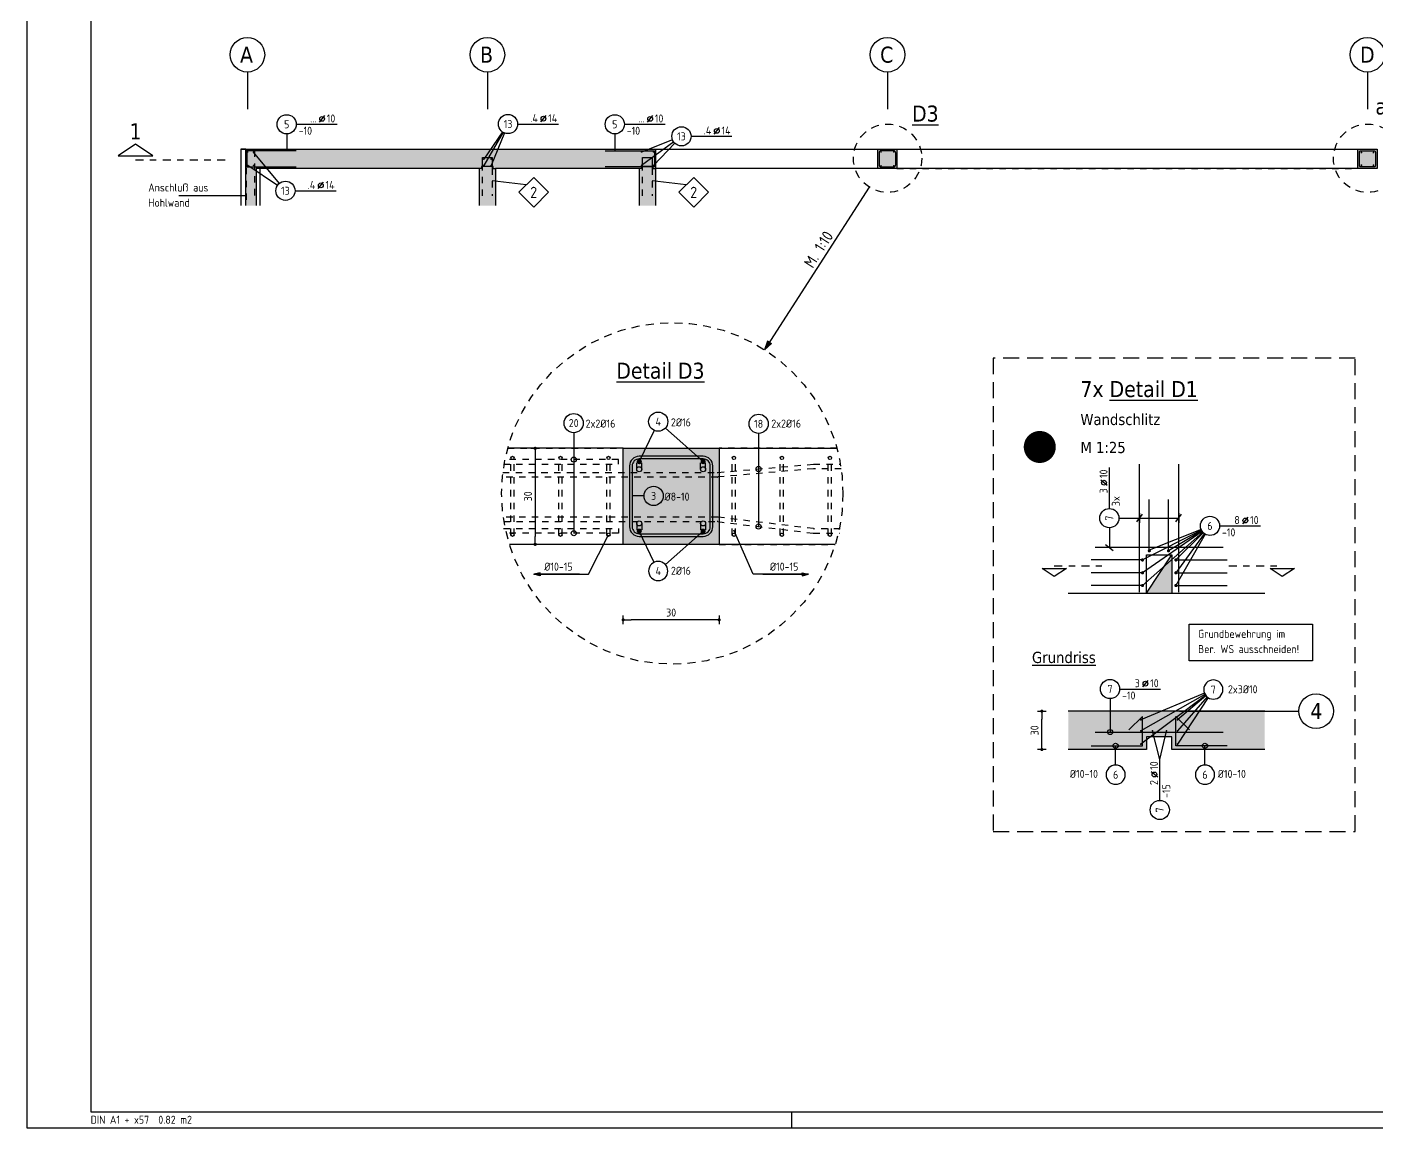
# Model space of a CAD drawing. Extents: x 40 to 135.7, y -30.7 to 24.7.
# Drawn here: x 39.96 to 61.05, y -19.01 to -1.81 of the extents above; entities that cross this region are included whole.
import ezdxf
from ezdxf.enums import TextEntityAlignment as Align

# ---------------------------------------------------------------- set-up
doc = ezdxf.new("R2010")
doc.units = 0
doc.header["$LTSCALE"] = 0.5
for name, pattern in [('AUSGEZOGEN', [1000.01, 1000, 0.01]), ('DASHDOTSMALL', [1.05, 0.5, -0.25, 0.05, -0.25]), ('DOT', [0.175, 0.05, -0.125]), ('HIDDEN2', [0.187, 0.125, -0.062]), ('HIDDEN4', [0.12, 0.02, -0.1]), ('PUNKT', [0.175, 0.05, -0.125]), ('STRICHLINIE', [0.75, 0.5, -0.25]), ('STRICHPUNKT2', [0.55, 0.25, -0.125, 0.05, -0.125]), ('VERDECKT', [0.375, 0.25, -0.125])]:
    doc.linetypes.add(name, pattern=pattern)
for name, color, linetype in [('ACHSEN', 7, 'Continuous'), ('BETON', 7, 'Continuous'), ('Brüstung EG', 7, 'Continuous'), ('DETAIL', 7, 'Continuous'), ('DRUEBER', 7, 'Continuous'), ('EG', 7, 'Continuous'), ('grau_hell', 7, 'Continuous'), ('grau_mittel', 7, 'Continuous'), ('HBT', 7, 'Continuous'), ('HILFE', 7, 'Continuous'), ('MASSE', 7, 'Continuous'), ('OBJEKT', 7, 'Continuous'), ('RAHMEN', 7, 'Continuous'), ('RND', 7, 'Continuous'), ('SCHNITTE', 7, 'Continuous'), ('SFP_Achsen', 7, 'Continuous'), ('TEXT', 7, 'Continuous')]:
    doc.layers.add(name, color=color, linetype=linetype)
doc.layers.add('NOPLOT', color=7, linetype='Continuous', plot=False)
doc.styles.add('helv', font='tahoma.ttf')
doc.styles.add('txt', font='isocp.shx')
doc.dimstyles.new('DOT_I', dxfattribs={"dimscale": 0.5, "dimtxt": 0.25, "dimasz": 0.25, "dimexe": 0.1, "dimexo": 0.3, "dimgap": 0.1, "dimtad": 1, "dimdec": 3, "dimzin": 3, "dimtxsty": 'txt', "dimblk": 'DOT', "dimblk1": 'DOT', "dimblk2": 'DOT', "dimsah": 1, "dimcen": 0.1, "dimse1": 1, "dimse2": 1, "dimazin": 0, "dimtfac": 1, "dimtdec": 4, "dimtix": 1, "dimtmove": 2, "dimatfit": 3, "dimfxl": 0, "dimtvp": 1, "dimtolj": 1, "dimtzin": 0, "dimarcsym": 0})

# ---------------------------------------------------------------- blocks, each defined once
blk = doc.blocks.new('A1-57-0')
at = {"layer": 'RAHMEN'}
for p, q in [((0, 59.4), (0, 0)), ((0, 0), (137.9, 0))]:
    blk.add_line(p, q, dxfattribs=at)
at = {"layer": 'RAHMEN', "color": 5}
for p, q in [((2, 58.9), (2, 0.5)), ((2, 0.5), (137.4, 0.5))]:
    blk.add_line(p, q, dxfattribs=at)
at = {"layer": 'RAHMEN', "color": 7}
blk.add_line((23.9, 0), (23.9, 0.5), dxfattribs=at)
at = {"layer": 'RAHMEN', "color": 7, "style": 'txt'}
blk.add_text('DIN A1 + x57  0.82 m2', height=0.25, dxfattribs=at).set_placement((1.989, 0.133))
blk = doc.blocks.new('RND_LEI')
at = {"layer": 'RND', "color": 7, "linetype": 'Continuous'}
blk.add_line((1.022, 0.066), (1.19, 0.27), dxfattribs=at)
for centre, radius in [((0, 0), 0.3), ((1.106, 0.168), 0.075)]:
    blk.add_circle(centre, radius, dxfattribs=at)
at = {"layer": 'RND', "color": 7, "linetype": 'Continuous', "style": 'txt'}
blk.add_attdef('POSL', text='', height=0.25, dxfattribs=at).set_placement((0, 0), align=Align.MIDDLE)
blk.add_attdef('ANZ', text='', height=0.25, dxfattribs=at).set_placement((0.931, 0.057), align=Align.RIGHT)
for tag, p in [('DUM', (1.253, 0.057)), ('ABSTD', (1.674, 0.057)), ('POSTXT', (0.374, -0.327))]:
    blk.add_attdef(tag, p, '', height=0.25, dxfattribs=at)
blk = doc.blocks.new('lei_gre')
at = {"layer": 'RND', "color": 7, "linetype": 'Continuous'}
for p, q in [((-0.09, -0.12), (0.09, 0.12)), ((0, 0.15), (0, -0.15))]:
    blk.add_line(p, q, dxfattribs=at)
blk = doc.blocks.new('SCHN-2')
at = {"layer": 'SCHNITTE', "color": 6, "linetype": 'Continuous'}
blk.add_lwpolyline([(0.378, 0.088), (0, 0.34), (-0.378, 0.088)], close=True, dxfattribs=at)
at = {"layer": 'SCHNITTE', "color": 1, "linetype": 'DASHDOTSMALL', "style": 'helv'}
blk.add_attdef('SCHN-2', text='', height=0.35, dxfattribs=at).set_placement((0, 0.45), align=Align.CENTER)
blk = doc.blocks.new('RND_HIN')
at = {"layer": 'RND', "color": 7, "linetype": 'Continuous'}
blk.add_circle((0, 0), 0.3, dxfattribs=at)
at = {"layer": 'RND', "color": 7, "linetype": 'Continuous', "style": 'txt'}
blk.add_attdef('POSI', text='', height=0.25, dxfattribs=at).set_placement((0, 0), align=Align.MIDDLE)
blk = doc.blocks.new('DOT')
at = {"layer": 'MASSE', "color": 7, "linetype": 'Continuous'}
for p, q in [((0, 0), (-1, 0)), ((0, 0.54), (0, -0.54))]:
    blk.add_line(p, q, dxfattribs=at)
at = {"layer": 'MASSE', "color": 7, "linetype": 'Continuous', "const_width": 0.2}
blk.add_lwpolyline([(-0.1, 0, 1), (0.1, 0, 1)], format="xyb", close=True, dxfattribs=at)
blk = doc.blocks.new('*D18')
at = {"layer": 'DEFPOINTS', "color": 0, "linetype": 'AUSGEZOGEN', "transparency": 16777216}
for p in [(55.811, -12.5), (55.811, -12.5), (55.811, -13.1)]:
    blk.add_point(p, dxfattribs=at)
at = {"layer": 'MASSE', "color": 0, "linetype": 'AUSGEZOGEN', "lineweight": -2, "transparency": 16777216}
blk.add_line((55.811, -12.975), (55.811, -12.625), dxfattribs=at)
at = {"layer": 'MASSE', "color": 0, "linetype": 'AUSGEZOGEN', "lineweight": -2, "transparency": 16777216, "xscale": 0.125, "yscale": 0.125, "zscale": 0.125}
for p, rotation in [((55.811, -12.5), 90), ((55.811, -13.1), 270)]:
    blk.add_blockref('DOT', p, dxfattribs=dict(at, rotation=rotation))
at = {"layer": 'MASSE', "color": 0, "linetype": 'AUSGEZOGEN', "transparency": 16777216, "insert": (55.698, -12.8), "char_height": 0.125, "attachment_point": 5, "rotation": 90, "style": 'txt'}
blk.add_mtext('\\A1;30', dxfattribs=at)
blk = doc.blocks.new('Pfeillinie')
at = {"layer": 'TEXT', "linetype": 'Continuous'}
blk.add_hatch(color=7, dxfattribs=at).paths.add_polyline_path([(0, 0), (-0.8, 0.2), (-0.8, 0), (-0.8, -0.2)])
at = {"layer": 'TEXT', "color": 7, "linetype": 'Continuous'}
for p, q in [((-0.8, 0), (-0.8, 0.2)), ((-0.8, 0.2), (0, 0)), ((-0.8, 0), (-0.8, -0.2)), ((-0.8, -0.2), (0, 0))]:
    blk.add_line(p, q, dxfattribs=at)
blk = doc.blocks.new('*D22')
at = {"layer": 'DEFPOINTS', "color": 0, "linetype": 'AUSGEZOGEN', "transparency": 16777216}
for p in [(47.895, -8.395), (47.895, -9.895), (47.895, -9.895)]:
    blk.add_point(p, dxfattribs=at)
at = {"layer": 'MASSE', "color": 0, "linetype": 'AUSGEZOGEN', "lineweight": -2, "transparency": 16777216}
blk.add_line((47.895, -8.52), (47.895, -9.77), dxfattribs=at)
at = {"layer": 'MASSE', "color": 0, "linetype": 'AUSGEZOGEN', "lineweight": -2, "transparency": 16777216, "xscale": 0.125, "yscale": 0.125, "zscale": 0.125}
for p, rotation in [((47.895, -8.395), 90), ((47.895, -9.895), 270)]:
    blk.add_blockref('DOT', p, dxfattribs=dict(at, rotation=rotation))
at = {"layer": 'MASSE', "color": 0, "linetype": 'AUSGEZOGEN', "transparency": 16777216, "insert": (47.782, -9.145), "char_height": 0.125, "attachment_point": 5, "rotation": 90, "style": 'txt'}
blk.add_mtext('\\A1;30', dxfattribs=at)
blk = doc.blocks.new('*D23')
at = {"layer": 'DEFPOINTS', "color": 0, "linetype": 'AUSGEZOGEN', "transparency": 16777216}
for p in [(49.27, -11.073), (49.27, -11.073), (50.77, -11.073)]:
    blk.add_point(p, dxfattribs=at)
at = {"layer": 'MASSE', "color": 0, "linetype": 'AUSGEZOGEN', "lineweight": -2, "transparency": 16777216}
blk.add_line((50.645, -11.073), (49.395, -11.073), dxfattribs=at)
at = {"layer": 'MASSE', "color": 0, "linetype": 'AUSGEZOGEN', "lineweight": -2, "transparency": 16777216, "xscale": 0.125, "yscale": 0.125, "zscale": 0.125, "rotation": 180}
blk.add_blockref('DOT', (49.27, -11.073), dxfattribs=at)
at = {"layer": 'MASSE', "color": 0, "linetype": 'AUSGEZOGEN', "lineweight": -2, "transparency": 16777216, "xscale": 0.125, "yscale": 0.125, "zscale": 0.125}
blk.add_blockref('DOT', (50.77, -11.073), dxfattribs=at)
at = {"layer": 'MASSE', "color": 0, "linetype": 'AUSGEZOGEN', "transparency": 16777216, "insert": (50.02, -10.96), "char_height": 0.125, "attachment_point": 5, "style": 'txt'}
blk.add_mtext('\\A1;30', dxfattribs=at)
blk = doc.blocks.new('SCHN-1')
at = {"layer": 'SCHNITTE', "color": 5, "linetype": 'Continuous'}
blk.add_lwpolyline([(0.54, 0.125), (0, 0.485), (-0.54, 0.125)], close=True, dxfattribs=at)
at = {"layer": 'SCHNITTE', "color": 6, "linetype": 'Continuous', "style": 'helv'}
blk.add_attdef('SCHN-1', text='', height=0.5, dxfattribs=at).set_placement((0, 0.635), align=Align.CENTER)

msp = doc.modelspace()

# ---------------------------------------------------------------- hatches: boundary and pattern name
at = {"layer": 'EG', "linetype": 'AUSGEZOGEN'}
h = msp.add_hatch(dxfattribs=at)
h.set_pattern_fill('DOTS', scale=0.8, double=1)
h.set_pattern_definition([(0, (-35.286567, 336.182984), (0.025, 0.05), [0, -0.05])])
h.paths.add_polyline_path([(53.5484, -4.0236), (53.5484, -3.7236), (53.2484, -3.7236), (53.2484, -4.0236)])
h.paths.add_polyline_path([(60.7484, -3.7236), (60.7484, -4.0236), (61.0484, -4.0236), (61.0484, -3.7236)])
h.paths.add_polyline_path([(68.5484, -4.0236), (68.5484, -3.7236), (68.2484, -3.7236), (68.2484, -4.0236)])
h.paths.add_polyline_path([(43.3734, -4.6035), (43.5334, -4.6035), (43.5334, -4.0236), (47.0234, -4.0236), (47.0234, -4.6035), (47.2734, -4.6035), (47.2734, -4.0236), (49.5234, -4.0236), (49.5234, -4.6035), (49.7734, -4.6035), (49.7734, -3.7236), (43.3734, -3.7236)])
h.paths.add_polyline_path([(81.9984, -4.6035), (82.2984, -4.6035), (82.2984, -3.7236), (75.7734, -3.7236), (75.7734, -4.6035), (76.0234, -4.6035), (76.0234, -4.0236), (78.2734, -4.0236), (78.2734, -4.6035), (78.5234, -4.6035), (78.5234, -4.0236), (81.9984, -4.0236)])
at = {"layer": 'grau_hell'}
h = msp.add_hatch(color=9, dxfattribs=at)
h.paths.add_polyline_path([(57.4452, -10.6566), (57.4675, -10.6566), (57.8452, -10.6566), (57.8452, -10.1313), (57.724, -10.2384)])
h.paths.add_polyline_path([(57.724, -10.2384), (57.8452, -10.1313), (57.8452, -10.0566)])

# ---------------------------------------------------------------- linework, layer by layer
at = {"layer": 'ACHSEN', "color": 140, "linetype": 'AUSGEZOGEN'}
for p, q in [((43.3984, -2.5174), (43.3984, -3.0993)), ((47.1484, -2.5174), (47.1484, -3.0993)), ((53.3984, -2.5174), (53.3984, -3.0993)), ((60.8984, -2.5174), (60.8984, -3.0993)), ((57.9648, -12.4997), (59.8269, -12.4997))]:
    msp.add_line(p, q, dxfattribs=at)
at = {"layer": 'BETON', "color": 6, "linetype": 'AUSGEZOGEN'}
for p, q in [((59.2947, -12.4997), (56.2235, -12.4997)), ((57.4452, -12.8997), (57.4452, -13.0997)), ((57.8452, -12.8997), (57.4452, -12.8997)), ((57.8452, -13.0997), (57.8452, -12.8997)), ((57.4452, -13.0997), (56.2235, -13.0997)), ((59.2947, -13.0997), (57.8452, -13.0997))]:
    msp.add_line(p, q, dxfattribs=at)
at = {"layer": 'BETON', "color": 6, "linetype": 'AUSGEZOGEN', "lineweight": -2}
for points in [[(43.2984, -3.7236), (49.7734, -3.7236), (49.7734, -4.6035)], [(43.3734, -3.7236), (43.2984, -3.7236), (43.2984, -4.6035)], [(43.3734, -4.6035), (43.3734, -3.7236)], [(47.0234, -4.6035), (47.0234, -4.0236), (43.5334, -4.0236), (43.5334, -4.6035)], [(43.5984, -4.6035), (43.5984, -4.0236)], [(49.5234, -4.6035), (49.5234, -4.0236), (47.2734, -4.0236), (47.2734, -4.6035)]]:
    msp.add_lwpolyline(points, dxfattribs=at)
for points in [[(53.2484, -3.7236), (53.5484, -3.7236), (53.5484, -4.0236), (53.2484, -4.0236)], [(60.7484, -3.7236), (61.0484, -3.7236), (61.0484, -4.0236), (60.7484, -4.0236)], [(49.2705, -8.3951), (50.7705, -8.3951), (50.7705, -9.8951), (49.2705, -9.8951)]]:
    msp.add_lwpolyline(points, close=True, dxfattribs=at)
at = {"layer": 'Brüstung EG', "color": 102, "linetype": 'DOT'}
for p, q in [((49.7734, -3.7236), (53.2484, -3.7236)), ((53.5484, -3.7236), (60.7484, -3.7236)), ((53.2484, -4.0236), (49.7734, -4.0236)), ((53.5484, -4.0236), (60.7484, -4.0236)), ((47.465, -8.3951), (49.2705, -8.3951)), ((52.6101, -8.3951), (50.7705, -8.3951)), ((49.2705, -9.8951), (47.4921, -9.8951)), ((50.7705, -9.8951), (52.5831, -9.8951))]:
    msp.add_line(p, q, dxfattribs=at)
at = {"layer": 'DETAIL', "color": 102, "linetype": 'STRICHLINIE'}
msp.add_lwpolyline([(55.0536, -6.987), (55.0536, -14.3774), (60.7094, -14.3774), (60.7094, -6.987)], close=True, dxfattribs=at)
at = {"layer": 'DETAIL', "color": 102, "linetype": 'VERDECKT'}
for centre, radius in [((53.4018, -3.8643), 0.5334), ((60.9018, -3.8643), 0.5334), ((50.0376, -9.099), 2.6671)]:
    msp.add_circle(centre, radius, dxfattribs=at)
at = {"layer": 'DRUEBER', "color": 7, "linetype": 'PUNKT', "lineweight": -2}
for points in [[(43.3734, -3.7236), (43.2984, -3.7236), (43.2984, -4.6035)], [(43.3734, -3.7236), (49.7734, -3.7236), (49.7734, -4.6035)], [(43.3734, -4.6035), (43.3734, -3.7236)], [(47.0234, -4.6035), (47.0234, -4.0236), (43.5334, -4.0236), (43.5334, -4.6035)], [(43.5984, -4.6035), (43.5984, -4.0236)], [(49.5234, -4.6035), (49.5234, -4.0236), (47.2734, -4.0236), (47.2734, -4.6035)]]:
    msp.add_lwpolyline(points, dxfattribs=at)
for points in [[(53.2484, -3.7236), (53.5484, -3.7236), (53.5484, -4.0236), (53.2484, -4.0236)], [(60.7484, -3.7236), (61.0484, -3.7236), (61.0484, -4.0236), (60.7484, -4.0236)], [(49.2705, -8.3951), (50.7705, -8.3951), (50.7705, -9.8951), (49.2705, -9.8951)]]:
    msp.add_lwpolyline(points, close=True, dxfattribs=at)
at = {"layer": 'grau_mittel', "color": 61, "linetype": 'AUSGEZOGEN'}
for points in [[(49.7734, -3.7236), (43.3734, -3.7236), (49.7734, -4.0236), (43.3734, -4.0236)], [(53.2484, -3.7236), (53.5484, -3.7236), (53.2484, -4.0236), (53.5484, -4.0236)], [(60.7484, -3.7236), (61.0484, -3.7236), (60.7484, -4.0236), (61.0484, -4.0236)]]:
    msp.add_solid(points, dxfattribs=at)
at = {"layer": 'grau_mittel', "color": 61}
for points in [[(49.2705, -8.3951), (50.7705, -8.3951), (49.2705, -9.8951), (50.7705, -9.8951)], [(57.4452, -13.0997), (57.4452, -12.4997), (56.2235, -13.0997), (56.2235, -12.4997)], [(57.4452, -12.8997), (57.4452, -12.4997), (57.8452, -12.8997), (57.8452, -12.4997)], [(57.8452, -13.0997), (57.8452, -12.4997), (59.2947, -13.0997), (59.2947, -12.4997)]]:
    msp.add_solid(points, dxfattribs=at)
at = {"layer": 'HBT', "color": 102, "linetype": 'AUSGEZOGEN'}
for p, q in [((47.0554, -4.0236), (47.0234, -4.0236)), ((47.2414, -4.0236), (47.2734, -4.0236)), ((49.5554, -4.0236), (49.5234, -4.0236)), ((49.7414, -4.0236), (49.7734, -4.0236))]:
    msp.add_line(p, q, dxfattribs=at)
for points in [[(47.2414, -4.0236), (47.2414, -3.9936), (47.0554, -3.9936), (47.0554, -4.0236)], [(49.7414, -4.0236), (49.7414, -3.9936), (49.5554, -3.9936), (49.5554, -4.0236)]]:
    msp.add_lwpolyline(points, dxfattribs=at)
at = {"layer": 'HBT', "color": 1, "linetype": 'AUSGEZOGEN'}
for points in [[(47.0714, -3.9936), (47.0714, -3.8536), (47.2254, -3.8536), (47.2254, -3.9936)], [(49.5714, -3.9936), (49.5714, -3.8536), (49.7254, -3.8536), (49.7254, -3.9936)]]:
    msp.add_lwpolyline(points, dxfattribs=at)
at = {"layer": 'HBT', "color": 1, "linetype": 'HIDDEN2'}
for points in [[(47.0714, -4.4536), (47.0714, -4.0236), (47.0714, -3.9936)], [(47.2254, -3.9936), (47.2254, -4.0236), (47.2254, -4.4536)], [(49.5714, -4.4536), (49.5714, -4.0236), (49.5714, -3.9936)], [(49.7254, -3.9936), (49.7254, -4.0236), (49.7254, -4.4536)]]:
    msp.add_lwpolyline(points, dxfattribs=at)
at = {"layer": 'HBT', "color": 1, "linetype": 'Continuous'}
for points in [[(47.6386, -4.3964), (47.8719, -4.1631), (48.1053, -4.3964), (47.8719, -4.6298)], [(50.1386, -4.3964), (50.3719, -4.1631), (50.6053, -4.3964), (50.3719, -4.6298)]]:
    msp.add_lwpolyline(points, close=True, dxfattribs=at)
at = {"layer": 'HILFE', "color": 102, "linetype": 'AUSGEZOGEN'}
for p, q in [((47.7552, -4.2798), (47.2254, -4.2151)), ((50.2552, -4.2798), (49.7254, -4.2151)), ((42.3295, -4.445), (43.3872, -4.445)), ((57.4452, -10.0566), (57.8452, -10.0566)), ((57.4452, -10.6566), (57.4452, -10.0566)), ((57.8452, -10.0566), (57.8452, -10.6566)), ((56.2235, -10.6566), (59.2947, -10.6566)), ((56.2235, -10.6566), (57.4675, -10.6566)), ((57.8675, -10.6566), (59.2947, -10.6566))]:
    msp.add_line(p, q, dxfattribs=at)
msp.add_lwpolyline([(58.1147, -11.1419), (60.0401, -11.1419), (60.0401, -11.7129), (58.1147, -11.7129)], close=True, dxfattribs=at)
at = {"layer": 'NOPLOT', "color": 191, "linetype": 'AUSGEZOGEN'}
msp.add_line((57.4452, -10.6566), (57.8452, -10.0566), dxfattribs=at)
at = {"layer": 'NOPLOT', "color": 191, "linetype": 'Continuous', "const_width": 0.25}
msp.add_lwpolyline([(55.6544, -8.374, 1), (55.9044, -8.374, 1)], format="xyb", close=True, dxfattribs=at)
at = {"layer": 'OBJEKT', "color": 7, "linetype": 'AUSGEZOGEN'}
for p, q in [((49.7734, -3.7236), (53.2484, -3.7236)), ((53.5484, -3.7236), (60.7484, -3.7236)), ((53.2484, -4.0236), (49.7734, -4.0236)), ((60.7484, -4.0236), (53.5484, -4.0236)), ((49.2705, -8.3951), (47.4677, -8.3951)), ((50.7705, -8.3951), (52.6075, -8.3951)), ((49.2705, -9.8951), (47.4931, -9.8951)), ((52.582, -9.8951), (50.7705, -9.8951))]:
    msp.add_line(p, q, dxfattribs=at)
at = {"layer": 'RND', "color": 7, "linetype": 'AUSGEZOGEN'}
for p, q in [((44.1629, -3.3337), (44.8029, -3.3337)), ((47.6212, -3.3301), (48.2612, -3.3301)), ((49.2886, -3.3337), (49.9286, -3.3337)), ((50.3305, -3.5215), (50.9705, -3.5215)), ((44.1434, -4.372), (44.7834, -4.372)), ((53.1158, -4.3146), (51.4807, -6.856)), ((56.8667, -9.3353), (56.8667, -8.6953)), ((58.5887, -9.6068), (59.2287, -9.6068)), ((57.0274, -12.1549), (57.6674, -12.1549)), ((57.6546, -13.8933), (57.6546, -13.2533))]:
    msp.add_line(p, q, dxfattribs=at)
at = {"layer": 'RND', "color": 102, "linetype": 'AUSGEZOGEN'}
for p, q in [((44.0129, -3.4837), (44.0129, -3.7486)), ((47.3856, -3.4533), (47.0908, -3.8777)), ((47.395, -3.4593), (47.0908, -3.9757)), ((47.4144, -3.469), (47.2074, -3.9757)), ((49.1386, -3.4837), (49.1386, -3.7486)), ((50.0409, -3.5764), (49.5572, -3.7668)), ((43.898, -4.2562), (43.495, -3.7668)), ((50.0593, -3.6098), (49.5572, -3.9757)), ((50.0767, -3.6298), (49.745, -3.9757)), ((43.8689, -4.2884), (43.4035, -3.9757)), ((48.4973, -8.1509), (48.4973, -9.7201)), ((49.754, -8.1141), (49.5223, -8.6027)), ((49.9302, -8.0784), (50.5186, -8.6027)), ((51.3864, -8.162), (51.3864, -9.617)), ((49.5957, -9.1387), (49.4205, -9.1387)), ((57.0167, -9.4853), (57.9508, -9.4853)), ((49.754, -10.1761), (49.5223, -9.6875)), ((49.9302, -10.2118), (50.5186, -9.6875)), ((56.8667, -9.6353), (56.8667, -9.9438)), ((58.3048, -9.6744), (57.3843, -10.1386)), ((58.3155, -9.6924), (57.3843, -10.3386)), ((58.2993, -9.6622), (57.4907, -9.9833)), ((58.3101, -9.684), (57.7907, -9.9958)), ((58.3263, -9.7062), (57.3843, -10.5386)), ((58.3326, -9.7128), (57.9061, -10.1386)), ((58.3504, -9.7281), (57.9061, -10.3386)), ((58.3643, -9.7371), (57.9061, -10.5386)), ((48.5873, -10.3628), (47.8734, -10.3628)), ((51.4536, -10.3628), (52.1675, -10.3628)), ((58.3524, -12.2212), (57.3597, -12.6356)), ((56.8774, -12.3049), (56.8774, -12.8273)), ((58.3605, -12.2377), (57.3597, -12.8079)), ((58.371, -12.2536), (57.3597, -13.0146)), ((58.3761, -12.2601), (57.9307, -12.6356)), ((58.3924, -12.2766), (57.9307, -12.8079)), ((58.4084, -12.2887), (57.9307, -13.0146)), ((57.6546, -13.2533), (57.5402, -12.8079)), ((57.6546, -13.2533), (57.7582, -12.8148)), ((56.9649, -13.3432), (56.9649, -13.0418)), ((58.3606, -13.3432), (58.3606, -13.0418))]:
    msp.add_line(p, q, dxfattribs=at)
at = {"layer": 'RND', "color": 7, "linetype": 'HIDDEN2'}
for p, q in [((47.5158, -9.7451), (47.5158, -8.5451)), ((47.5658, -9.7451), (47.5658, -8.5451)), ((48.2658, -9.7451), (48.2658, -8.5451)), ((48.3158, -9.7451), (48.3158, -8.5451)), ((49.0158, -9.7451), (49.0158, -8.5451)), ((49.0658, -9.7451), (49.0658, -8.5451)), ((50.9751, -9.7451), (50.9751, -8.5451)), ((51.0251, -9.7451), (51.0251, -8.5451)), ((51.7251, -9.7451), (51.7251, -8.5451)), ((51.7751, -9.7451), (51.7751, -8.5451)), ((52.4751, -9.7451), (52.4751, -8.5451)), ((52.5251, -9.7451), (52.5251, -8.5451))]:
    msp.add_line(p, q, dxfattribs=at)
at = {"layer": 'RND', "color": 7, "linetype": 'HIDDEN4'}
for p, q in [((49.4823, -8.7227), (49.4823, -8.6027)), ((49.5623, -8.7227), (49.5623, -8.6027)), ((50.4786, -8.7227), (50.4786, -8.6027)), ((50.5586, -8.7227), (50.5586, -8.6027)), ((49.4823, -9.5675), (49.4823, -9.6875)), ((49.5623, -9.5675), (49.5623, -9.6875)), ((50.4786, -9.5675), (50.4786, -9.6875)), ((50.5586, -9.5675), (50.5586, -9.6875))]:
    msp.add_line(p, q, dxfattribs=at)
at = {"layer": 'RND', "color": 1, "linetype": 'HIDDEN2'}
msp.add_lwpolyline([(43.3872, -4.5145), (43.3872, -3.7438), (43.5114, -3.7438), (43.5114, -4.5138)], dxfattribs=at)
at = {"layer": 'RND', "color": 1, "linetype": 'AUSGEZOGEN'}
for points in [[(44.1589, -3.7486), (43.3889, -3.7486), (43.3889, -3.9986), (44.1589, -3.9986)], [(48.9878, -3.7486), (49.7578, -3.7486), (49.7578, -3.9986), (48.9878, -3.9986)], [(57.3396, -10.6419), (57.3396, -8.6419)], [(57.9508, -10.6419), (57.9508, -8.6419)], [(57.4907, -9.9958), (57.4907, -9.1958)], [(57.7907, -9.9958), (57.7907, -9.1958)], [(58.6452, -9.9438), (56.6452, -9.9438)], [(57.3843, -10.1386), (56.5843, -10.1386)], [(57.9061, -10.1386), (58.7061, -10.1386)], [(57.3843, -10.3386), (56.5843, -10.3386)], [(57.3843, -10.5386), (56.5843, -10.5386)], [(57.9061, -10.3386), (58.7061, -10.3386)], [(57.9061, -10.5386), (58.7061, -10.5386)], [(56.5843, -13.0418), (57.3843, -13.0418), (57.3843, -12.5818), (57.1722, -12.7939)], [(58.7061, -13.0418), (57.9061, -13.0418), (57.9061, -12.5818), (58.1182, -12.7939)], [(56.6452, -12.8273), (58.6452, -12.8273)]]:
    msp.add_lwpolyline(points, dxfattribs=at)
at = {"layer": 'RND', "color": 7, "linetype": 'AUSGEZOGEN'}
for points, const_width in [([(43.3972, -3.7668, 1), (43.4097, -3.7668, 1)], 0.0125), ([(43.4887, -3.7668, 1), (43.5012, -3.7668, 1)], 0.0125), ([(49.5509, -3.7668, 1), (49.5634, -3.7668, 1)], 0.0125), ([(49.7387, -3.7668, 1), (49.7512, -3.7668, 1)], 0.0125), ([(53.2925, -3.7651, 1), (53.305, -3.7651, 1)], 0.0125), ([(53.2947, -3.7651, 1), (53.3027, -3.7651, 1)], 0.008), ([(53.4917, -3.7651, 1), (53.5042, -3.7651, 1)], 0.0125), ([(53.502, -3.7651, -1), (53.494, -3.7651, -1)], 0.008), ([(60.7971, -3.7746, 1), (60.8111, -3.7746, 1)], 0.014), ([(60.9856, -3.7746, 1), (60.9996, -3.7746, 1)], 0.014), ([(43.3972, -3.9757, 1), (43.4097, -3.9757, 1)], 0.0125), ([(43.4887, -3.9757, 1), (43.5012, -3.9757, 1)], 0.0125), ([(47.0846, -3.8777, 1), (47.0971, -3.8777, 1)], 0.0125), ([(47.0846, -3.9757, 1), (47.0971, -3.9757, 1)], 0.0125), ([(47.2012, -3.8777, 1), (47.2137, -3.8777, 1)], 0.0125), ([(47.2012, -3.9757, 1), (47.2137, -3.9757, 1)], 0.0125), ([(49.5509, -3.9757, 1), (49.5634, -3.9757, 1)], 0.0125), ([(49.7387, -3.9757, 1), (49.7512, -3.9757, 1)], 0.0125), ([(53.2925, -3.982, 1), (53.305, -3.982, 1)], 0.0125), ([(53.2947, -3.982, -1), (53.3027, -3.982, -1)], 0.008), ([(53.4917, -3.982, 1), (53.5042, -3.982, 1)], 0.0125), ([(53.502, -3.982, 1), (53.494, -3.982, 1)], 0.008), ([(60.7971, -3.9726, 1), (60.8111, -3.9726, 1)], 0.014), ([(60.9856, -3.9726, 1), (60.9996, -3.9726, 1)], 0.014), ([(49.5023, -8.6027, 1), (49.5423, -8.6027, 1)], 0.04), ([(50.5386, -8.6027, -1), (50.4986, -8.6027, -1)], 0.04), ([(49.5023, -9.6875, -1), (49.5423, -9.6875, -1)], 0.04), ([(50.5386, -9.6875, 1), (50.4986, -9.6875, 1)], 0.04), ([(57.3968, -10.1386, -1), (57.3718, -10.1386, -1)], 0.025), ([(57.4907, -10.0083, -1), (57.4907, -9.9833, -1)], 0.025), ([(57.7907, -10.0083, -1), (57.7907, -9.9833, -1)], 0.025), ([(57.8936, -10.1386, 1), (57.9186, -10.1386, 1)], 0.025), ([(57.3968, -10.3386, -1), (57.3718, -10.3386, -1)], 0.025), ([(57.8936, -10.3386, 1), (57.9186, -10.3386, 1)], 0.025), ([(57.3968, -10.5386, -1), (57.3718, -10.5386, -1)], 0.025), ([(57.8936, -10.5386, 1), (57.9186, -10.5386, 1)], 0.025), ([(57.3527, -12.6356, -1), (57.3667, -12.6356, -1)], 0.014), ([(57.9377, -12.6356, 1), (57.9237, -12.6356, 1)], 0.014), ([(57.3527, -12.8079, -1), (57.3667, -12.8079, -1)], 0.014), ([(57.5332, -12.8079, -1), (57.5472, -12.8079, -1)], 0.014), ([(57.7523, -12.8079, -1), (57.7663, -12.8079, -1)], 0.014), ([(57.9377, -12.8079, 1), (57.9237, -12.8079, 1)], 0.014), ([(57.3527, -13.0146, -1), (57.3667, -13.0146, -1)], 0.014), ([(57.9377, -13.0146, 1), (57.9237, -13.0146, 1)], 0.014)]:
    msp.add_lwpolyline(points, format="xyb", close=True, dxfattribs=dict(at, const_width=const_width))
at = {"layer": 'RND', "color": 1, "linetype": 'AUSGEZOGEN'}
for points in [[(53.2984, -3.9986), (53.4984, -3.9986, 0.4142136), (53.5284, -3.9686), (53.5284, -3.7786, 0.4142136), (53.4984, -3.7486), (53.2984, -3.7486, 0.4142136), (53.2684, -3.7786), (53.2684, -3.9686, 0.4142136)], [(49.5205, -9.7701), (50.5205, -9.7701, 0.4142136), (50.6705, -9.6201), (50.6705, -8.6701, 0.4142136), (50.5205, -8.5201), (49.5205, -8.5201, 0.4142136), (49.3705, -8.6701), (49.3705, -9.6201, 0.4142136)], [(49.5205, -9.7301), (50.5205, -9.7301, 0.4142136), (50.6305, -9.6201), (50.6305, -8.6701, 0.4142136), (50.5205, -8.5601), (49.5205, -8.5601, 0.4142136), (49.4105, -8.6701), (49.4105, -9.6201, 0.4142136)]]:
    msp.add_lwpolyline(points, format="xyb", close=True, dxfattribs=at)
at = {"layer": 'RND', "color": 1, "linetype": 'AUSGEZOGEN', "lineweight": -2}
msp.add_lwpolyline([(60.7934, -3.7486), (61.0034, -3.7486, -0.4142136), (61.0234, -3.7686), (61.0234, -3.9786, -0.4142136), (61.0034, -3.9986), (60.7934, -3.9986, -0.4142136), (60.7734, -3.9786), (60.7734, -3.7686, -0.4142136)], format="xyb", close=True, dxfattribs=at)
at = {"layer": 'RND', "color": 7, "linetype": 'HIDDEN2'}
for points in [[(47.3905, -8.7732), (50.7407, -8.7732, 0.021616), (50.7493, -8.7728), (52.245, -8.6432), (52.6654, -8.6432)], [(52.6766, -8.7132), (52.2524, -8.7132, 0.021616), (52.2437, -8.7136), (50.7524, -8.8428, -0.0216088), (50.7437, -8.8432), (47.3828, -8.8433)], [(52.6615, -9.6501), (52.2524, -9.6501, -0.021616), (52.2437, -9.6497), (50.7524, -9.4705, 0.0216088), (50.7437, -9.4701), (47.3933, -9.47)], [(47.4035, -9.5401), (50.7407, -9.5401, -0.021616), (50.7493, -9.5405), (52.245, -9.7201), (52.6477, -9.7201)]]:
    msp.add_lwpolyline(points, format="xyb", dxfattribs=at)
for points in [[(47.3985, -8.6405), (49.1952, -8.6405), (49.1952, -8.5701), (47.4097, -8.5701)], [(47.3985, -9.6497), (49.1952, -9.6497), (49.1952, -9.7201), (47.4097, -9.7201)]]:
    msp.add_lwpolyline(points, dxfattribs=at)
at = {"layer": 'RND', "color": 102, "linetype": 'AUSGEZOGEN'}
for points in [[(52.1675, -10.3628), (51.3036, -10.3628), (51.0001, -9.672)], [(47.8734, -10.3628), (48.7281, -10.3628), (49.0408, -9.7451)]]:
    msp.add_lwpolyline(points, dxfattribs=at)
at = {"layer": 'RND', "color": 7, "linetype": 'AUSGEZOGEN'}
for centre, radius in [((47.5408, -8.5451), 0.025), ((48.2908, -8.5451), 0.025), ((48.4973, -8.5701), 0.04), ((49.0408, -8.5451), 0.025), ((51.0001, -8.5451), 0.025), ((51.7501, -8.5451), 0.025), ((52.5001, -8.5451), 0.025), ((49.5223, -8.7227), 0.04), ((50.5186, -8.7227), 0.04), ((51.3864, -8.7176), 0.04), ((48.4973, -9.7201), 0.04), ((49.5223, -9.5675), 0.04), ((50.5186, -9.5675), 0.04), ((51.3864, -9.617), 0.04), ((47.5408, -9.7451), 0.025), ((48.2908, -9.7451), 0.025), ((49.0408, -9.7451), 0.025), ((51.0001, -9.7451), 0.025), ((51.7501, -9.7451), 0.025), ((52.5001, -9.7451), 0.025), ((56.8774, -12.8273), 0.04), ((56.9649, -13.0418), 0.04), ((58.3606, -13.0418), 0.04)]:
    msp.add_circle(centre, radius, dxfattribs=at)
at = {"layer": 'SCHNITTE', "color": 5, "linetype": 'STRICHPUNKT2'}
msp.add_line((41.6508, -3.8868), (43.1268, -3.8868), dxfattribs=at)
at = {"layer": 'SCHNITTE', "color": 6, "linetype": 'STRICHPUNKT2'}
for p, q in [((56.006, -10.2294), (56.7506, -10.2294)), ((58.7335, -10.2294), (59.5689, -10.2294))]:
    msp.add_line(p, q, dxfattribs=at)
at = {"layer": 'SFP_Achsen', "color": 7, "linetype": 'AUSGEZOGEN'}
for centre in [(43.3984, -2.247), (47.1484, -2.247), (53.3984, -2.247), (60.8984, -2.247), (60.0974, -12.4997)]:
    msp.add_circle(centre, 0.2705, dxfattribs=at)

# ---------------------------------------------------------------- block references
at = {"layer": 'RAHMEN', "color": 7, "linetype": 'AUSGEZOGEN', "xscale": 0.5, "yscale": 0.5, "zscale": 0.5}
msp.add_blockref('A1-57-0', (39.9553, -19.0109), dxfattribs=at)
at = {"layer": 'RND', "color": 7, "linetype": 'AUSGEZOGEN', "xscale": 0.5, "yscale": 0.5, "zscale": 0.5}
for name, p, values in [('RND_LEI', (44.0129, -3.3337), {'POSL': '5', 'DUM': '10', 'ANZ': '...', 'POSTXT': '-10'}), ('RND_LEI', (47.4712, -3.3301), {'POSL': '13', 'DUM': '14', 'ANZ': '.4'}), ('RND_LEI', (49.1386, -3.3337), {'POSL': '5', 'DUM': '10', 'ANZ': '...', 'POSTXT': '-10'}), ('RND_LEI', (50.1805, -3.5215), {'POSL': '13', 'DUM': '14', 'ANZ': '.4'}), ('RND_LEI', (43.9934, -4.372), {'POSL': '13', 'DUM': '14', 'ANZ': '.4'}), ('RND_HIN', (48.4973, -8.0009), {'POSI': '20'}), ('RND_HIN', (49.8183, -7.9786), {'POSI': '4'}), ('RND_HIN', (51.3864, -8.012), {'POSI': '18'}), ('RND_HIN', (49.7457, -9.1387), {'POSI': '3'}), ('RND_LEI', (58.4387, -9.6068), {'POSL': '6', 'DUM': '10', 'ANZ': '8', 'POSTXT': '-10'}), ('RND_LEI', (56.8774, -12.1549), {'POSL': '7', 'DUM': '10', 'ANZ': '3', 'POSTXT': '-10'})]:
    msp.add_blockref(name, p, dxfattribs=at).add_auto_attribs(values)
at = {"layer": 'RND', "color": 7, "linetype": 'AUSGEZOGEN', "xscale": 0.175, "yscale": 0.175, "zscale": 0.175, "rotation": 237.2433680168144}
msp.add_blockref('Pfeillinie', (51.4807, -6.856), dxfattribs=at)
at = {"layer": 'RND', "color": 7, "linetype": 'AUSGEZOGEN', "xscale": 0.5, "yscale": 0.5, "zscale": 0.5, "rotation": 90}
for p, values in [((56.8667, -9.4853), {'POSL': '7', 'DUM': '10', 'ANZ': '3', 'POSTXT': '3x'}), ((57.6546, -14.0433), {'POSL': '7', 'DUM': '10', 'ANZ': '2', 'POSTXT': '-15'})]:
    msp.add_blockref('RND_LEI', p, dxfattribs=at).add_auto_attribs(values)
at = {"layer": 'RND', "color": 102, "linetype": 'AUSGEZOGEN'}
for name, p, xscale, yscale, zscale in [('lei_gre', (57.3396, -9.4853), 0.5, 0.5, 0.5), ('lei_gre', (57.9508, -9.4853), 0.5, 0.5, 0.5), ('Pfeillinie', (47.8734, -10.3628), -0.125, 0.125, 0.125), ('Pfeillinie', (52.1675, -10.3628), 0.125, 0.125, 0.125)]:
    msp.add_blockref(name, p, dxfattribs=dict(at, xscale=xscale, yscale=yscale, zscale=zscale))
at = {"layer": 'RND', "color": 102, "linetype": 'AUSGEZOGEN', "xscale": 0.5, "yscale": 0.5, "zscale": 0.5, "rotation": 270}
msp.add_blockref('lei_gre', (56.8667, -9.9438), dxfattribs=at)
at = {"layer": 'RND', "color": 7, "linetype": 'AUSGEZOGEN'}
ref = msp.add_blockref('RND_HIN', (49.8183, -10.3116), dxfattribs=dict(at, xscale=-0.5, yscale=0.5, zscale=0.5, rotation=180))
ref.add_attrib('POSI', '4', dxfattribs={"color": 7, "linetype": 'Continuous', "height": 0.125, "style": 'txt'}).set_placement((49.8183, -10.3116), align=Align.MIDDLE)
ref = msp.add_blockref('RND_HIN', (58.4908, -12.1634), dxfattribs=dict(at, xscale=-0.5, yscale=0.5, zscale=0.5, rotation=180))
ref.add_attrib('POSI', '7', dxfattribs={"color": 7, "linetype": 'Continuous', "height": 0.125, "style": 'txt'}).set_placement((58.4908, -12.1634), align=Align.MIDDLE)
ref = msp.add_blockref('RND_HIN', (56.9649, -13.4932), dxfattribs=dict(at, xscale=-0.5, yscale=0.5, zscale=0.5, rotation=180))
ref.add_attrib('POSI', '6', dxfattribs={"color": 7, "linetype": 'Continuous', "height": 0.125, "style": 'txt'}).set_placement((56.9649, -13.4932), align=Align.MIDDLE)
ref = msp.add_blockref('RND_HIN', (58.3606, -13.4932), dxfattribs=dict(at, xscale=-0.5, yscale=0.5, zscale=0.5, rotation=180))
ref.add_attrib('POSI', '6', dxfattribs={"color": 7, "linetype": 'Continuous', "height": 0.125, "style": 'txt'}).set_placement((58.3606, -13.4932), align=Align.MIDDLE)
at = {"layer": 'SCHNITTE', "color": 5, "linetype": 'STRICHPUNKT2', "xscale": 0.5, "yscale": 0.5, "zscale": 0.5}
msp.add_blockref('SCHN-1', (41.6508, -3.8868), dxfattribs=at).add_auto_attribs({'SCHN-1': '1'})
at = {"layer": 'SCHNITTE', "color": 6, "linetype": 'STRICHPUNKT2', "xscale": -0.5, "yscale": 0.5, "zscale": 0.5, "rotation": 180}
for p in [(56.006, -10.2294), (59.5689, -10.2294)]:
    msp.add_blockref('SCHN-2', p, dxfattribs=at)

# ---------------------------------------------------------------- texts
at = {"layer": 'HBT', "color": 1, "linetype": 'Continuous', "style": 'txt'}
for p in [(47.8719, -4.4844), (50.3719, -4.4844)]:
    msp.add_attdef('2', text='?', height=0.175, dxfattribs=at).set_placement(p, align=Align.CENTER)
at = {"layer": 'RND', "color": 1, "linetype": 'AUSGEZOGEN', "style": 'txt'}
msp.add_text('M. 1:10', height=0.175, rotation=57.24337, dxfattribs=at).set_placement((52.4411, -5.3633), align=Align.BOTTOM_CENTER)
at = {"layer": 'SFP_Achsen', "color": 6, "linetype": 'AUSGEZOGEN', "style": 'helv'}
for s, p in [('A', (43.2843, -2.3713)), ('B', (47.0343, -2.3713)), ('C', (53.2843, -2.3713)), ('D', (60.7843, -2.3713)), ('4', (60.0068, -12.6235))]:
    msp.add_text(s, height=0.25, dxfattribs=at).set_placement(p)
at = {"layer": 'TEXT', "color": 6, "linetype": 'AUSGEZOGEN', "style": 'helv'}
for s, p in [('analog %%UD2', (61.023, -3.1812)), ('%%UD3', (53.7847, -3.2916)), ('%%UDetail D3', (49.164, -7.3075)), ('7x %%UDetail D1', (56.4147, -7.5941))]:
    msp.add_text(s, height=0.25, dxfattribs=at).set_placement(p)
at = {"layer": 'TEXT', "color": 7, "linetype": 'HIDDEN2', "style": 'txt'}
for s, p in [('Anschluß aus', (41.8499, -4.3838)), ('Hohlwand', (41.8499, -4.6213))]:
    msp.add_text(s, height=0.125, dxfattribs=at).set_placement(p)
at = {"layer": 'TEXT', "color": 7, "linetype": 'AUSGEZOGEN', "style": 'txt'}
for s, p in [('2x2%%C16', (48.6837, -8.0715)), ('2%%C16', (50.0164, -8.0519)), ('2x2%%C16', (51.5844, -8.0715)), ('%%C8-10', (49.9151, -9.2126)), ('%%C10-15', (48.0359, -10.3059)), ('2%%C16', (50.0164, -10.3696)), ('%%C10-15', (51.5624, -10.3059)), ('Grundbewehrung im ', (58.2528, -11.3552)), ('Ber. WS ausschneiden!', (58.2528, -11.5927)), ('2x3%%C10', (58.7197, -12.2213)), ('%%C10-10', (56.2488, -13.5425)), ('%%C10-10', (58.56, -13.5425))]:
    msp.add_text(s, height=0.125, dxfattribs=at).set_placement(p)
at = {"layer": 'TEXT', "color": 1, "linetype": 'AUSGEZOGEN', "style": 'helv'}
for s, p in [('Wandschlitz', (56.4147, -8.0316)), ('M 1:25', (56.4147, -8.4691)), ('%%UGrundriss', (55.6581, -11.7483))]:
    msp.add_text(s, height=0.175, dxfattribs=at).set_placement(p)

# ---------------------------------------------------------------- dimensions: what is measured, and where the dimension line sits
at = {"layer": 'MASSE', "color": 7, "linetype": 'AUSGEZOGEN'}
for base, p1, p2, angle, override, picture, middle in [((47.895, -9.8951), (47.895, -8.3951), (47.895, -9.8951), 90, {"dimdec": 0, "dimlfac": 20}, '*D22', (47.7825, -9.1451)), ((55.8109, -12.4997), (55.8109, -13.0997), (55.8109, -12.4997), 270, {"dimdec": 0, "dimlfac": 50}, '*D18', (55.6984, -12.7997))]:
    dim = msp.add_linear_dim(base=base, p1=p1, p2=p2, angle=angle, dimstyle='DOT_I', override=override, dxfattribs=at)
    dim.commit()
    dim.dimension.update_dxf_attribs({"geometry": picture, "text_midpoint": middle})
dim = msp.add_linear_dim(base=(49.2705, -11.0727), p1=(50.7705, -11.0727), p2=(49.2705, -11.0727), dimstyle='DOT_I', override={"dimdec": 0, "dimlfac": 20}, dxfattribs=at)
dim.commit()
dim.dimension.update_dxf_attribs({"geometry": '*D23', "text_midpoint": (50.0205, -10.9602)})

doc.saveas('drawing.dxf')
